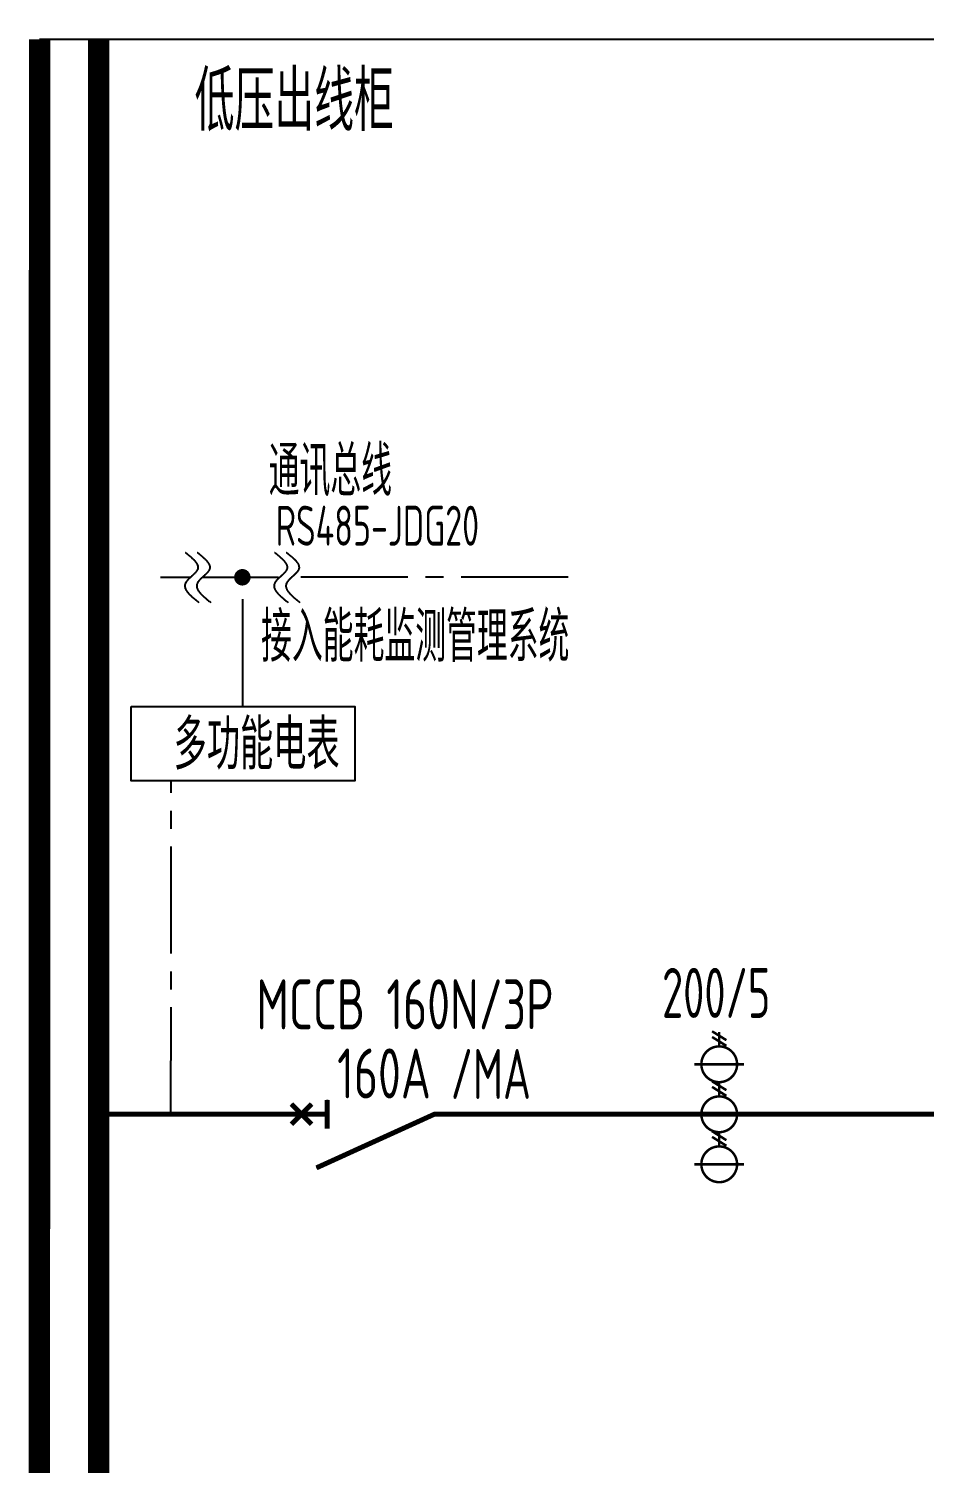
# Model space of a CAD drawing. Header units: millimetres. Extents: x -84100 to 597295, y 0 to 572785.
# Drawn here: x 462867 to 469144, y 256605 to 266651 of the extents above; entities that cross this region are included whole.
import ezdxf
from ezdxf.enums import TextEntityAlignment as Align

# ---------------------------------------------------------------- set-up
doc = ezdxf.new("R2010")
doc.units = ezdxf.units.MM
doc.header["$LTSCALE"] = 1000
doc.linetypes.add('CENTER2', pattern=[1.125, 0.75, -0.125, 0.125, -0.125])
doc.linetypes.add('DOTE', pattern=[2.42, 2, -0.2, 0.02, -0.2])
for name, color, linetype in [('D电气数据', 192, 'Continuous'), ('ELEMENT', 3, 'Continuous'), ('SIG_TEXT', 7, 'Continuous'), ('SYS_元件_E', 3, 'Continuous'), ('SYS_系统标注_E', 7, 'Continuous'), ('SYS_说明_E', 7, 'Continuous'), ('WIRE-照明', 1, 'Continuous')]:
    doc.layers.add(name, color=color, linetype=linetype)
doc.styles.add('_TEL_DIM', font='TSSDENG', dxfattribs={"width": 0.6, "height": 3.5, "bigfont": 'TSSDCHN'})
doc.styles.add('ICDA-STYLE1', font='TSSDENG.shx', dxfattribs={"width": 0.7, "bigfont": 'TSSDCHN.shx'})
doc.styles.get("Standard").update_dxf_attribs({"font": 'tssdeng.shx', "bigfont": 'tssdchn.shx'})

# ---------------------------------------------------------------- blocks, each defined once
blk = doc.blocks.new('$element$00000584')
at = {"const_width": 0.0233}
for points in [[(0, 0), (0, -1)], [(-0.467, -0.267), (-0.467, -0.733)], [(0.467, -0.267), (0.467, -0.733)], [(-0.3, -0.5), (-0.167, -0.5)], [(-0.211, -0.433), (-0.294, -0.567)], [(-0.158, -0.433), (-0.242, -0.567)], [(0.167, -0.5), (0.3, -0.5)], [(0.256, -0.433), (0.172, -0.567)], [(0.308, -0.433), (0.225, -0.567)], [(0.633, -0.5), (0.767, -0.5)], [(0.722, -0.433), (0.639, -0.567)], [(0.775, -0.433), (0.692, -0.567)]]:
    blk.add_lwpolyline(points, dxfattribs=at)
for points in [[(-0.467, -0.333, 1), (-0.467, -0.667, 1), (-0.467, -0.333)], [(0, -0.333, 1), (0, -0.667, 1), (0, -0.333)], [(0.467, -0.333, 1), (0.467, -0.667, 1), (0.467, -0.333)]]:
    blk.add_lwpolyline(points, format="xyb", close=True, dxfattribs=at)
at = {"flags": 9}
blk.add_attdef('S', (0, 0), '', height=0.00000667, dxfattribs=at)
blk = doc.blocks.new('*U173')
at = {"layer": 'SYS_说明_E', "style": 'ICDA-STYLE1', "width": 0.7}
blk.add_text('160A', height=350, dxfattribs=at).set_placement((445, 111))
blk = doc.blocks.new('$element$00000823')
for p, q in [((0, 0), (0, -0.25)), ((-0.0471, -0.1771), (0.0471, -0.0828)), ((0.0471, -0.1771), (-0.0471, -0.0828)), ((-0.25, -0.2), (0, -0.75)), ((0.0667, -0.25), (-0.0667, -0.25)), ((0, -0.75), (0, -1))]:
    blk.add_line(p, q)
at = {"const_width": 0.0233}
for points in [[(0, 0), (0, -0.25)], [(-0.0471, -0.0828), (0.0471, -0.1771)], [(-0.0471, -0.1771), (0.0471, -0.0828)], [(0, -1), (0, -0.75), (-0.25, -0.2)], [(-0.0667, -0.25), (0.0667, -0.25)]]:
    blk.add_lwpolyline(points, dxfattribs=at)
at = {"color": 7, "style": '_TEL_DIM', "flags": 1}
blk.add_attdef('S', text='', height=0.00000667, dxfattribs=at).set_placement((0, 0), align=Align.MIDDLE_CENTER)
blk = doc.blocks.new('*U53')
at = {"layer": 'SYS_元件_E', "xscale": 1500, "yscale": 1500, "zscale": 1500, "rotation": 90}
blk.add_blockref('$element$00000823', (0, 0), dxfattribs=at)
at = {"layer": 'SYS_说明_E', "style": 'ICDA-STYLE1', "width": 0.7}
blk.add_text('MCCB 160N/3P', height=350, dxfattribs=at).set_placement((920, 595), align=Align.CENTER)

msp = doc.modelspace()

# ---------------------------------------------------------------- linework, layer by layer
at = {"linetype": 'CENTER2'}
for p, q in [((463791.3, 262809.5), (464001.7, 262809.5)), ((463791.3, 262809.5), (464001.7, 262809.5)), ((464085, 262809.5), (464618.7, 262809.5)), ((466648.9, 262809.5), (464710.3, 262809.5))]:
    msp.add_line(p, q, dxfattribs=at)
at = {"color": 6, "linetype": 'CENTER2'}
for p, q in [((464368.8, 261905.6), (464368.8, 262809.5)), ((463864.3, 259048.9), (463865.2, 261382.9))]:
    msp.add_line(p, q, dxfattribs=at)
at = {"linetype": 'CENTER2', "const_width": 57.5}
msp.add_lwpolyline([(464364.6, 262838.4, 1), (464364.6, 262780.5, 1)], format="xyb", close=True, dxfattribs=at)
at = {"color": 3}
msp.add_lwpolyline([(463584.6, 261905.6), (465153, 261905.6), (465153, 261382.9), (463584.6, 261382.9)], close=True, dxfattribs=at)
for points in [[(463963.8, 262984.2, 0), (463966.2, 262982.2, 0), (463968.6, 262980.2, 0), (463970.9, 262978.2, 0), (463973.3, 262976.2, 0), (463975.6, 262975.2, 0), (463978, 262973.2, 0), (463980.3, 262971.2, 0), (463982.6, 262969.2, 0), (463984.9, 262967.2, 0), (463987.2, 262965.2, 0), (463989.5, 262963.2, 0), (463991.8, 262961.2, 0), (463994, 262959.2, 0), (463996.2, 262958.2, 0), (463998.5, 262956.2, 0), (464000.6, 262954.2, 0), (464002.8, 262952.2, 0), (464004.9, 262950.2, 0), (464007.1, 262948.2, 0), (464009.1, 262946.2, 0), (464011.2, 262944.2, 0), (464013.2, 262943.2, 0), (464015.2, 262941.2, 0), (464017.2, 262939.2, 0), (464019.1, 262937.2, 0), (464021, 262935.2, 0), (464022.8, 262933.2, 0), (464024.6, 262931.2, 0), (464026.4, 262929.2, 0), (464028.1, 262928.2, 0), (464029.8, 262926.2, 0), (464031.4, 262924.2, 0), (464033, 262922.2, 0), (464034.5, 262920.2, 0), (464036, 262918.2, 0), (464037.5, 262916.2, 0), (464038.9, 262915.2, 0), (464040.2, 262913.2, 0), (464041.5, 262911.2, 0), (464042.7, 262909.2, 0), (464043.8, 262907.2, 0), (464044.9, 262905.2, 0), (464046, 262903.2, 0), (464046.9, 262902.2, 0), (464047.8, 262900.2, 0), (464048.7, 262898.2, 0), (464049.4, 262896.2, 0), (464050.1, 262894.2, 0), (464050.8, 262892.2, 0), (464051.3, 262891.2, 0), (464051.8, 262889.2, 0), (464052.2, 262887.2, 0), (464052.6, 262885.2, 0), (464052.8, 262883.2, 0), (464053, 262881.2, 0), (464053.1, 262880.2, 0), (464053.1, 262878.2, 0), (464053, 262876.2, 0), (464052.9, 262874.2, 0), (464052.6, 262872.2, 0), (464052.3, 262871.2, 0), (464051.9, 262869.2, 0), (464051.4, 262867.2, 0), (464050.8, 262865.2, 0), (464050.1, 262863.2, 0), (464049.3, 262862.2, 0), (464048.4, 262860.2, 0), (464047.5, 262858.2, 0), (464046.5, 262856.2, 0), (464045.4, 262855.2, 0), (464044.2, 262853.2, 0), (464043, 262851.2, 0), (464041.7, 262849.2, 0), (464040.3, 262847.2, 0), (464038.9, 262846.2, 0), (464037.4, 262844.2, 0), (464035.9, 262842.2, 0), (464034.3, 262840.2, 0), (464032.7, 262839.2, 0), (464031.1, 262837.2, 0), (464029.4, 262835.2, 0), (464027.6, 262833.2, 0), (464025.8, 262832.2, 0), (464024, 262830.2, 0), (464022.2, 262828.2, 0), (464020.3, 262826.2, 0), (464018.5, 262824.2, 0), (464016.6, 262823.2, 0), (464014.7, 262821.2, 0), (464012.7, 262819.2, 0), (464010.8, 262817.2, 0), (464008.9, 262816.2, 0), (464006.9, 262814.2, 0), (464005, 262812.2, 0), (464003.1, 262810.2, 0), (464001.1, 262809.2, 0), (463999.2, 262807.2, 0), (463997.3, 262805.2, 0), (463995.4, 262803.2, 0), (463993.5, 262802.2, 0), (463991.7, 262800.2, 0), (463989.9, 262798.2, 0), (463988.1, 262796.2, 0), (463986.3, 262795.2, 0), (463984.6, 262793.2, 0), (463982.9, 262791.2, 0), (463981.2, 262789.2, 0), (463979.6, 262788.2, 0), (463978.1, 262786.2, 0), (463976.6, 262784.2, 0), (463975.1, 262782.2, 0), (463973.7, 262780.2, 0), (463972.4, 262779.2, 0), (463971.1, 262777.2, 0), (463969.9, 262775.2, 0), (463968.7, 262773.2, 0), (463967.6, 262771.2, 0), (463966.6, 262770.2, 0), (463965.7, 262768.2, 0), (463964.9, 262766.2, 0), (463964.1, 262764.2, 0), (463963.5, 262763.2, 0), (463962.9, 262761.2, 0), (463962.4, 262759.2, 0), (463962, 262757.2, 0), (463961.6, 262755.2, 0), (463961.4, 262753.2, 0), (463961.2, 262752.2, 0), (463961.1, 262750.2, 0), (463961.1, 262748.2, 0), (463961.2, 262746.2, 0), (463961.4, 262744.2, 0), (463961.6, 262743.2, 0), (463961.9, 262741.2, 0), (463962.3, 262739.2, 0), (463962.7, 262737.2, 0), (463963.2, 262735.2, 0), (463963.8, 262733.2, 0), (463964.4, 262731.2, 0), (463965.1, 262730.2, 0), (463965.9, 262728.2, 0), (463966.8, 262726.2, 0), (463967.7, 262724.2, 0), (463968.6, 262722.2, 0), (463969.7, 262720.2, 0), (463970.7, 262718.2, 0), (463971.9, 262717.2, 0), (463973.1, 262715.2, 0), (463974.3, 262713.2, 0), (463975.6, 262711.2, 0), (463977, 262709.2, 0), (463978.4, 262707.2, 0), (463979.9, 262705.2, 0), (463981.4, 262704.2, 0), (463982.9, 262702.2, 0), (463984.5, 262700.2, 0), (463986.2, 262698.2, 0), (463987.8, 262696.2, 0), (463989.6, 262694.2, 0), (463991.3, 262692.2, 0), (463993.1, 262690.2, 0), (463995, 262688.2, 0), (463996.9, 262687.2, 0), (463998.8, 262685.2, 0), (464000.7, 262683.2, 0), (464002.7, 262681.2, 0), (464004.7, 262679.2, 0), (464006.8, 262677.2, 0), (464008.9, 262675.2, 0), (464011, 262673.2, 0), (464013.1, 262671.2, 0), (464015.3, 262670.2, 0), (464017.4, 262668.2, 0), (464019.6, 262666.2, 0), (464021.9, 262664.2, 0), (464024.1, 262662.2, 0), (464026.4, 262660.2, 0), (464028.7, 262658.2, 0), (464031, 262656.2, 0), (464033.3, 262654.2, 0), (464035.6, 262652.2, 0), (464037.9, 262651.2, 0), (464040.3, 262649.2, 0), (464042.7, 262647.2, 0), (464045, 262645.2, 0), (464047.4, 262643.2, 0), (464049.8, 262641.2, 0), (464052.2, 262639.2, 0), (464054.6, 262637.2, 0), (464057, 262635.2, 0), (464059.4, 262633.2, 0)], [(463963.8, 262984.2, 0), (463966.2, 262982.2, 0), (463968.6, 262980.2, 0), (463970.9, 262978.2, 0), (463973.3, 262976.2, 0), (463975.6, 262975.2, 0), (463978, 262973.2, 0), (463980.3, 262971.2, 0), (463982.6, 262969.2, 0), (463984.9, 262967.2, 0), (463987.2, 262965.2, 0), (463989.5, 262963.2, 0), (463991.8, 262961.2, 0), (463994, 262959.2, 0), (463996.2, 262958.2, 0), (463998.5, 262956.2, 0), (464000.6, 262954.2, 0), (464002.8, 262952.2, 0), (464004.9, 262950.2, 0), (464007.1, 262948.2, 0), (464009.1, 262946.2, 0), (464011.2, 262944.2, 0), (464013.2, 262943.2, 0), (464015.2, 262941.2, 0), (464017.2, 262939.2, 0), (464019.1, 262937.2, 0), (464021, 262935.2, 0), (464022.8, 262933.2, 0), (464024.6, 262931.2, 0), (464026.4, 262929.2, 0), (464028.1, 262928.2, 0), (464029.8, 262926.2, 0), (464031.4, 262924.2, 0), (464033, 262922.2, 0), (464034.5, 262920.2, 0), (464036, 262918.2, 0), (464037.5, 262916.2, 0), (464038.9, 262915.2, 0), (464040.2, 262913.2, 0), (464041.5, 262911.2, 0), (464042.7, 262909.2, 0), (464043.8, 262907.2, 0), (464044.9, 262905.2, 0), (464046, 262903.2, 0), (464046.9, 262902.2, 0), (464047.8, 262900.2, 0), (464048.7, 262898.2, 0), (464049.4, 262896.2, 0), (464050.1, 262894.2, 0), (464050.8, 262892.2, 0), (464051.3, 262891.2, 0), (464051.8, 262889.2, 0), (464052.2, 262887.2, 0), (464052.6, 262885.2, 0), (464052.8, 262883.2, 0), (464053, 262881.2, 0), (464053.1, 262880.2, 0), (464053.1, 262878.2, 0), (464053, 262876.2, 0), (464052.9, 262874.2, 0), (464052.6, 262872.2, 0), (464052.3, 262871.2, 0), (464051.9, 262869.2, 0), (464051.4, 262867.2, 0), (464050.8, 262865.2, 0), (464050.1, 262863.2, 0), (464049.3, 262862.2, 0), (464048.4, 262860.2, 0), (464047.5, 262858.2, 0), (464046.5, 262856.2, 0), (464045.4, 262855.2, 0), (464044.2, 262853.2, 0), (464043, 262851.2, 0), (464041.7, 262849.2, 0), (464040.3, 262847.2, 0), (464038.9, 262846.2, 0), (464037.4, 262844.2, 0), (464035.9, 262842.2, 0), (464034.3, 262840.2, 0), (464032.7, 262839.2, 0), (464031.1, 262837.2, 0), (464029.4, 262835.2, 0), (464027.6, 262833.2, 0), (464025.8, 262832.2, 0), (464024, 262830.2, 0), (464022.2, 262828.2, 0), (464020.3, 262826.2, 0), (464018.5, 262824.2, 0), (464016.6, 262823.2, 0), (464014.7, 262821.2, 0), (464012.7, 262819.2, 0), (464010.8, 262817.2, 0), (464008.9, 262816.2, 0), (464006.9, 262814.2, 0), (464005, 262812.2, 0), (464003.1, 262810.2, 0), (464001.1, 262809.2, 0), (463999.2, 262807.2, 0), (463997.3, 262805.2, 0), (463995.4, 262803.2, 0), (463993.5, 262802.2, 0), (463991.7, 262800.2, 0), (463989.9, 262798.2, 0), (463988.1, 262796.2, 0), (463986.3, 262795.2, 0), (463984.6, 262793.2, 0), (463982.9, 262791.2, 0), (463981.2, 262789.2, 0), (463979.6, 262788.2, 0), (463978.1, 262786.2, 0), (463976.6, 262784.2, 0), (463975.1, 262782.2, 0), (463973.7, 262780.2, 0), (463972.4, 262779.2, 0), (463971.1, 262777.2, 0), (463969.9, 262775.2, 0), (463968.7, 262773.2, 0), (463967.6, 262771.2, 0), (463966.6, 262770.2, 0), (463965.7, 262768.2, 0), (463964.9, 262766.2, 0), (463964.1, 262764.2, 0), (463963.5, 262763.2, 0), (463962.9, 262761.2, 0), (463962.4, 262759.2, 0), (463962, 262757.2, 0), (463961.6, 262755.2, 0), (463961.4, 262753.2, 0), (463961.2, 262752.2, 0), (463961.1, 262750.2, 0), (463961.1, 262748.2, 0), (463961.2, 262746.2, 0), (463961.4, 262744.2, 0), (463961.6, 262743.2, 0), (463961.9, 262741.2, 0), (463962.3, 262739.2, 0), (463962.7, 262737.2, 0), (463963.2, 262735.2, 0), (463963.8, 262733.2, 0), (463964.4, 262731.2, 0), (463965.1, 262730.2, 0), (463965.9, 262728.2, 0), (463966.8, 262726.2, 0), (463967.7, 262724.2, 0), (463968.6, 262722.2, 0), (463969.7, 262720.2, 0), (463970.7, 262718.2, 0), (463971.9, 262717.2, 0), (463973.1, 262715.2, 0), (463974.3, 262713.2, 0), (463975.6, 262711.2, 0), (463977, 262709.2, 0), (463978.4, 262707.2, 0), (463979.9, 262705.2, 0), (463981.4, 262704.2, 0), (463982.9, 262702.2, 0), (463984.5, 262700.2, 0), (463986.2, 262698.2, 0), (463987.8, 262696.2, 0), (463989.6, 262694.2, 0), (463991.3, 262692.2, 0), (463993.1, 262690.2, 0), (463995, 262688.2, 0), (463996.9, 262687.2, 0), (463998.8, 262685.2, 0), (464000.7, 262683.2, 0), (464002.7, 262681.2, 0), (464004.7, 262679.2, 0), (464006.8, 262677.2, 0), (464008.9, 262675.2, 0), (464011, 262673.2, 0), (464013.1, 262671.2, 0), (464015.3, 262670.2, 0), (464017.4, 262668.2, 0), (464019.6, 262666.2, 0), (464021.9, 262664.2, 0), (464024.1, 262662.2, 0), (464026.4, 262660.2, 0), (464028.7, 262658.2, 0), (464031, 262656.2, 0), (464033.3, 262654.2, 0), (464035.6, 262652.2, 0), (464037.9, 262651.2, 0), (464040.3, 262649.2, 0), (464042.7, 262647.2, 0), (464045, 262645.2, 0), (464047.4, 262643.2, 0), (464049.8, 262641.2, 0), (464052.2, 262639.2, 0), (464054.6, 262637.2, 0), (464057, 262635.2, 0), (464059.4, 262633.2, 0)], [(464047.1, 262984.2, 0), (464049.5, 262982.2, 0), (464051.8, 262980.2, 0), (464054.2, 262978.2, 0), (464056.6, 262976.2, 0), (464058.9, 262975.2, 0), (464061.2, 262973.2, 0), (464063.6, 262971.2, 0), (464065.9, 262969.2, 0), (464068.2, 262967.2, 0), (464070.5, 262965.2, 0), (464072.8, 262963.2, 0), (464075.1, 262961.2, 0), (464077.3, 262959.2, 0), (464079.5, 262958.2, 0), (464081.7, 262956.2, 0), (464083.9, 262954.2, 0), (464086.1, 262952.2, 0), (464088.2, 262950.2, 0), (464090.3, 262948.2, 0), (464092.4, 262946.2, 0), (464094.5, 262944.2, 0), (464096.5, 262943.2, 0), (464098.5, 262941.2, 0), (464100.5, 262939.2, 0), (464102.4, 262937.2, 0), (464104.3, 262935.2, 0), (464106.1, 262933.2, 0), (464107.9, 262931.2, 0), (464109.7, 262929.2, 0), (464111.4, 262928.2, 0), (464113.1, 262926.2, 0), (464114.7, 262924.2, 0), (464116.3, 262922.2, 0), (464117.8, 262920.2, 0), (464119.3, 262918.2, 0), (464120.8, 262916.2, 0), (464122.1, 262915.2, 0), (464123.5, 262913.2, 0), (464124.7, 262911.2, 0), (464126, 262909.2, 0), (464127.1, 262907.2, 0), (464128.2, 262905.2, 0), (464129.2, 262903.2, 0), (464130.2, 262902.2, 0), (464131.1, 262900.2, 0), (464132, 262898.2, 0), (464132.7, 262896.2, 0), (464133.4, 262894.2, 0), (464134.1, 262892.2, 0), (464134.6, 262891.2, 0), (464135.1, 262889.2, 0), (464135.5, 262887.2, 0), (464135.9, 262885.2, 0), (464136.1, 262883.2, 0), (464136.3, 262881.2, 0), (464136.4, 262880.2, 0), (464136.4, 262878.2, 0), (464136.3, 262876.2, 0), (464136.2, 262874.2, 0), (464135.9, 262872.2, 0), (464135.6, 262871.2, 0), (464135.2, 262869.2, 0), (464134.7, 262867.2, 0), (464134.1, 262865.2, 0), (464133.4, 262863.2, 0), (464132.6, 262862.2, 0), (464131.7, 262860.2, 0), (464130.8, 262858.2, 0), (464129.8, 262856.2, 0), (464128.7, 262855.2, 0), (464127.5, 262853.2, 0), (464126.3, 262851.2, 0), (464125, 262849.2, 0), (464123.6, 262847.2, 0), (464122.2, 262846.2, 0), (464120.7, 262844.2, 0), (464119.2, 262842.2, 0), (464117.6, 262840.2, 0), (464116, 262839.2, 0), (464114.3, 262837.2, 0), (464112.6, 262835.2, 0), (464110.9, 262833.2, 0), (464109.1, 262832.2, 0), (464107.3, 262830.2, 0), (464105.5, 262828.2, 0), (464103.6, 262826.2, 0), (464101.8, 262824.2, 0), (464099.9, 262823.2, 0), (464098, 262821.2, 0), (464096, 262819.2, 0), (464094.1, 262817.2, 0), (464092.2, 262816.2, 0), (464090.2, 262814.2, 0), (464088.3, 262812.2, 0), (464086.3, 262810.2, 0), (464084.4, 262809.2, 0), (464082.5, 262807.2, 0), (464080.6, 262805.2, 0), (464078.7, 262803.2, 0), (464076.8, 262802.2, 0), (464075, 262800.2, 0), (464073.2, 262798.2, 0), (464071.4, 262796.2, 0), (464069.6, 262795.2, 0), (464067.9, 262793.2, 0), (464066.2, 262791.2, 0), (464064.5, 262789.2, 0), (464062.9, 262788.2, 0), (464061.4, 262786.2, 0), (464059.8, 262784.2, 0), (464058.4, 262782.2, 0), (464057, 262780.2, 0), (464055.6, 262779.2, 0), (464054.4, 262777.2, 0), (464053.1, 262775.2, 0), (464052, 262773.2, 0), (464050.9, 262771.2, 0), (464049.9, 262770.2, 0), (464049, 262768.2, 0), (464048.2, 262766.2, 0), (464047.4, 262764.2, 0), (464046.7, 262763.2, 0), (464046.2, 262761.2, 0), (464045.7, 262759.2, 0), (464045.2, 262757.2, 0), (464044.9, 262755.2, 0), (464044.7, 262753.2, 0), (464044.5, 262752.2, 0), (464044.4, 262750.2, 0), (464044.4, 262748.2, 0), (464044.5, 262746.2, 0), (464044.6, 262744.2, 0), (464044.9, 262743.2, 0), (464045.2, 262741.2, 0), (464045.5, 262739.2, 0), (464046, 262737.2, 0), (464046.5, 262735.2, 0), (464047.1, 262733.2, 0), (464047.7, 262731.2, 0), (464048.4, 262730.2, 0), (464049.2, 262728.2, 0), (464050.1, 262726.2, 0), (464051, 262724.2, 0), (464051.9, 262722.2, 0), (464052.9, 262720.2, 0), (464054, 262718.2, 0), (464055.2, 262717.2, 0), (464056.4, 262715.2, 0), (464057.6, 262713.2, 0), (464058.9, 262711.2, 0), (464060.3, 262709.2, 0), (464061.7, 262707.2, 0), (464063.1, 262705.2, 0), (464064.6, 262704.2, 0), (464066.2, 262702.2, 0), (464067.8, 262700.2, 0), (464069.4, 262698.2, 0), (464071.1, 262696.2, 0), (464072.8, 262694.2, 0), (464074.6, 262692.2, 0), (464076.4, 262690.2, 0), (464078.3, 262688.2, 0), (464080.2, 262687.2, 0), (464082.1, 262685.2, 0), (464084, 262683.2, 0), (464086, 262681.2, 0), (464088, 262679.2, 0), (464090.1, 262677.2, 0), (464092.1, 262675.2, 0), (464094.3, 262673.2, 0), (464096.4, 262671.2, 0), (464098.5, 262670.2, 0), (464100.7, 262668.2, 0), (464102.9, 262666.2, 0), (464105.1, 262664.2, 0), (464107.4, 262662.2, 0), (464109.7, 262660.2, 0), (464111.9, 262658.2, 0), (464114.2, 262656.2, 0), (464116.6, 262654.2, 0), (464118.9, 262652.2, 0), (464121.2, 262651.2, 0), (464123.6, 262649.2, 0), (464125.9, 262647.2, 0), (464128.3, 262645.2, 0), (464130.7, 262643.2, 0), (464133.1, 262641.2, 0), (464135.5, 262639.2, 0), (464137.9, 262637.2, 0), (464140.3, 262635.2, 0), (464142.7, 262633.2, 0)], [(464047.1, 262984.2, 0), (464049.5, 262982.2, 0), (464051.8, 262980.2, 0), (464054.2, 262978.2, 0), (464056.6, 262976.2, 0), (464058.9, 262975.2, 0), (464061.2, 262973.2, 0), (464063.6, 262971.2, 0), (464065.9, 262969.2, 0), (464068.2, 262967.2, 0), (464070.5, 262965.2, 0), (464072.8, 262963.2, 0), (464075.1, 262961.2, 0), (464077.3, 262959.2, 0), (464079.5, 262958.2, 0), (464081.7, 262956.2, 0), (464083.9, 262954.2, 0), (464086.1, 262952.2, 0), (464088.2, 262950.2, 0), (464090.3, 262948.2, 0), (464092.4, 262946.2, 0), (464094.5, 262944.2, 0), (464096.5, 262943.2, 0), (464098.5, 262941.2, 0), (464100.5, 262939.2, 0), (464102.4, 262937.2, 0), (464104.3, 262935.2, 0), (464106.1, 262933.2, 0), (464107.9, 262931.2, 0), (464109.7, 262929.2, 0), (464111.4, 262928.2, 0), (464113.1, 262926.2, 0), (464114.7, 262924.2, 0), (464116.3, 262922.2, 0), (464117.8, 262920.2, 0), (464119.3, 262918.2, 0), (464120.8, 262916.2, 0), (464122.1, 262915.2, 0), (464123.5, 262913.2, 0), (464124.7, 262911.2, 0), (464126, 262909.2, 0), (464127.1, 262907.2, 0), (464128.2, 262905.2, 0), (464129.2, 262903.2, 0), (464130.2, 262902.2, 0), (464131.1, 262900.2, 0), (464132, 262898.2, 0), (464132.7, 262896.2, 0), (464133.4, 262894.2, 0), (464134.1, 262892.2, 0), (464134.6, 262891.2, 0), (464135.1, 262889.2, 0), (464135.5, 262887.2, 0), (464135.9, 262885.2, 0), (464136.1, 262883.2, 0), (464136.3, 262881.2, 0), (464136.4, 262880.2, 0), (464136.4, 262878.2, 0), (464136.3, 262876.2, 0), (464136.2, 262874.2, 0), (464135.9, 262872.2, 0), (464135.6, 262871.2, 0), (464135.2, 262869.2, 0), (464134.7, 262867.2, 0), (464134.1, 262865.2, 0), (464133.4, 262863.2, 0), (464132.6, 262862.2, 0), (464131.7, 262860.2, 0), (464130.8, 262858.2, 0), (464129.8, 262856.2, 0), (464128.7, 262855.2, 0), (464127.5, 262853.2, 0), (464126.3, 262851.2, 0), (464125, 262849.2, 0), (464123.6, 262847.2, 0), (464122.2, 262846.2, 0), (464120.7, 262844.2, 0), (464119.2, 262842.2, 0), (464117.6, 262840.2, 0), (464116, 262839.2, 0), (464114.3, 262837.2, 0), (464112.6, 262835.2, 0), (464110.9, 262833.2, 0), (464109.1, 262832.2, 0), (464107.3, 262830.2, 0), (464105.5, 262828.2, 0), (464103.6, 262826.2, 0), (464101.8, 262824.2, 0), (464099.9, 262823.2, 0), (464098, 262821.2, 0), (464096, 262819.2, 0), (464094.1, 262817.2, 0), (464092.2, 262816.2, 0), (464090.2, 262814.2, 0), (464088.3, 262812.2, 0), (464086.3, 262810.2, 0), (464084.4, 262809.2, 0), (464082.5, 262807.2, 0), (464080.6, 262805.2, 0), (464078.7, 262803.2, 0), (464076.8, 262802.2, 0), (464075, 262800.2, 0), (464073.2, 262798.2, 0), (464071.4, 262796.2, 0), (464069.6, 262795.2, 0), (464067.9, 262793.2, 0), (464066.2, 262791.2, 0), (464064.5, 262789.2, 0), (464062.9, 262788.2, 0), (464061.4, 262786.2, 0), (464059.8, 262784.2, 0), (464058.4, 262782.2, 0), (464057, 262780.2, 0), (464055.6, 262779.2, 0), (464054.4, 262777.2, 0), (464053.1, 262775.2, 0), (464052, 262773.2, 0), (464050.9, 262771.2, 0), (464049.9, 262770.2, 0), (464049, 262768.2, 0), (464048.2, 262766.2, 0), (464047.4, 262764.2, 0), (464046.7, 262763.2, 0), (464046.2, 262761.2, 0), (464045.7, 262759.2, 0), (464045.2, 262757.2, 0), (464044.9, 262755.2, 0), (464044.7, 262753.2, 0), (464044.5, 262752.2, 0), (464044.4, 262750.2, 0), (464044.4, 262748.2, 0), (464044.5, 262746.2, 0), (464044.6, 262744.2, 0), (464044.9, 262743.2, 0), (464045.2, 262741.2, 0), (464045.5, 262739.2, 0), (464046, 262737.2, 0), (464046.5, 262735.2, 0), (464047.1, 262733.2, 0), (464047.7, 262731.2, 0), (464048.4, 262730.2, 0), (464049.2, 262728.2, 0), (464050.1, 262726.2, 0), (464051, 262724.2, 0), (464051.9, 262722.2, 0), (464052.9, 262720.2, 0), (464054, 262718.2, 0), (464055.2, 262717.2, 0), (464056.4, 262715.2, 0), (464057.6, 262713.2, 0), (464058.9, 262711.2, 0), (464060.3, 262709.2, 0), (464061.7, 262707.2, 0), (464063.1, 262705.2, 0), (464064.6, 262704.2, 0), (464066.2, 262702.2, 0), (464067.8, 262700.2, 0), (464069.4, 262698.2, 0), (464071.1, 262696.2, 0), (464072.8, 262694.2, 0), (464074.6, 262692.2, 0), (464076.4, 262690.2, 0), (464078.3, 262688.2, 0), (464080.2, 262687.2, 0), (464082.1, 262685.2, 0), (464084, 262683.2, 0), (464086, 262681.2, 0), (464088, 262679.2, 0), (464090.1, 262677.2, 0), (464092.1, 262675.2, 0), (464094.3, 262673.2, 0), (464096.4, 262671.2, 0), (464098.5, 262670.2, 0), (464100.7, 262668.2, 0), (464102.9, 262666.2, 0), (464105.1, 262664.2, 0), (464107.4, 262662.2, 0), (464109.7, 262660.2, 0), (464111.9, 262658.2, 0), (464114.2, 262656.2, 0), (464116.6, 262654.2, 0), (464118.9, 262652.2, 0), (464121.2, 262651.2, 0), (464123.6, 262649.2, 0), (464125.9, 262647.2, 0), (464128.3, 262645.2, 0), (464130.7, 262643.2, 0), (464133.1, 262641.2, 0), (464135.5, 262639.2, 0), (464137.9, 262637.2, 0), (464140.3, 262635.2, 0), (464142.7, 262633.2, 0)], [(464589.1, 262984.2, 0), (464591.5, 262982.2, 0), (464593.9, 262980.2, 0), (464596.2, 262978.2, 0), (464598.6, 262976.2, 0), (464600.9, 262975.2, 0), (464603.3, 262973.2, 0), (464605.6, 262971.2, 0), (464607.9, 262969.2, 0), (464610.2, 262967.2, 0), (464612.5, 262965.2, 0), (464614.8, 262963.2, 0), (464617.1, 262961.2, 0), (464619.3, 262959.2, 0), (464621.5, 262958.2, 0), (464623.8, 262956.2, 0), (464625.9, 262954.2, 0), (464628.1, 262952.2, 0), (464630.2, 262950.2, 0), (464632.4, 262948.2, 0), (464634.4, 262946.2, 0), (464636.5, 262944.2, 0), (464638.5, 262943.2, 0), (464640.5, 262941.2, 0), (464642.5, 262939.2, 0), (464644.4, 262937.2, 0), (464646.3, 262935.2, 0), (464648.1, 262933.2, 0), (464649.9, 262931.2, 0), (464651.7, 262929.2, 0), (464653.4, 262928.2, 0), (464655.1, 262926.2, 0), (464656.7, 262924.2, 0), (464658.3, 262922.2, 0), (464659.8, 262920.2, 0), (464661.3, 262918.2, 0), (464662.8, 262916.2, 0), (464664.1, 262915.2, 0), (464665.5, 262913.2, 0), (464666.7, 262911.2, 0), (464668, 262909.2, 0), (464669.1, 262907.2, 0), (464670.2, 262905.2, 0), (464671.2, 262903.2, 0), (464672.2, 262902.2, 0), (464673.1, 262900.2, 0), (464674, 262898.2, 0), (464674.7, 262896.2, 0), (464675.4, 262894.2, 0), (464676.1, 262892.2, 0), (464676.6, 262891.2, 0), (464677.1, 262889.2, 0), (464677.5, 262887.2, 0), (464677.9, 262885.2, 0), (464678.1, 262883.2, 0), (464678.3, 262881.2, 0), (464678.4, 262880.2, 0), (464678.4, 262878.2, 0), (464678.3, 262876.2, 0), (464678.2, 262874.2, 0), (464677.9, 262872.2, 0), (464677.6, 262871.2, 0), (464677.2, 262869.2, 0), (464676.7, 262867.2, 0), (464676.1, 262865.2, 0), (464675.4, 262863.2, 0), (464674.6, 262862.2, 0), (464673.7, 262860.2, 0), (464672.8, 262858.2, 0), (464671.8, 262856.2, 0), (464670.7, 262855.2, 0), (464669.5, 262853.2, 0), (464668.3, 262851.2, 0), (464667, 262849.2, 0), (464665.6, 262847.2, 0), (464664.2, 262846.2, 0), (464662.7, 262844.2, 0), (464661.2, 262842.2, 0), (464659.6, 262840.2, 0), (464658, 262839.2, 0), (464656.3, 262837.2, 0), (464654.6, 262835.2, 0), (464652.9, 262833.2, 0), (464651.1, 262832.2, 0), (464649.3, 262830.2, 0), (464647.5, 262828.2, 0), (464645.6, 262826.2, 0), (464643.8, 262824.2, 0), (464641.9, 262823.2, 0), (464640, 262821.2, 0), (464638, 262819.2, 0), (464636.1, 262817.2, 0), (464634.2, 262816.2, 0), (464632.2, 262814.2, 0), (464630.3, 262812.2, 0), (464628.4, 262810.2, 0), (464626.4, 262809.2, 0), (464624.5, 262807.2, 0), (464622.6, 262805.2, 0), (464620.7, 262803.2, 0), (464618.8, 262802.2, 0), (464617, 262800.2, 0), (464615.2, 262798.2, 0), (464613.4, 262796.2, 0), (464611.6, 262795.2, 0), (464609.9, 262793.2, 0), (464608.2, 262791.2, 0), (464606.5, 262789.2, 0), (464604.9, 262788.2, 0), (464603.4, 262786.2, 0), (464601.9, 262784.2, 0), (464600.4, 262782.2, 0), (464599, 262780.2, 0), (464597.7, 262779.2, 0), (464596.4, 262777.2, 0), (464595.2, 262775.2, 0), (464594, 262773.2, 0), (464592.9, 262771.2, 0), (464591.9, 262770.2, 0), (464591, 262768.2, 0), (464590.2, 262766.2, 0), (464589.4, 262764.2, 0), (464588.7, 262763.2, 0), (464588.2, 262761.2, 0), (464587.7, 262759.2, 0), (464587.3, 262757.2, 0), (464586.9, 262755.2, 0), (464586.7, 262753.2, 0), (464586.5, 262752.2, 0), (464586.4, 262750.2, 0), (464586.4, 262748.2, 0), (464586.5, 262746.2, 0), (464586.7, 262744.2, 0), (464586.9, 262743.2, 0), (464587.2, 262741.2, 0), (464587.5, 262739.2, 0), (464588, 262737.2, 0), (464588.5, 262735.2, 0), (464589.1, 262733.2, 0), (464589.7, 262731.2, 0), (464590.4, 262730.2, 0), (464591.2, 262728.2, 0), (464592.1, 262726.2, 0), (464593, 262724.2, 0), (464593.9, 262722.2, 0), (464595, 262720.2, 0), (464596, 262718.2, 0), (464597.2, 262717.2, 0), (464598.4, 262715.2, 0), (464599.6, 262713.2, 0), (464600.9, 262711.2, 0), (464602.3, 262709.2, 0), (464603.7, 262707.2, 0), (464605.1, 262705.2, 0), (464606.7, 262704.2, 0), (464608.2, 262702.2, 0), (464609.8, 262700.2, 0), (464611.4, 262698.2, 0), (464613.1, 262696.2, 0), (464614.9, 262694.2, 0), (464616.6, 262692.2, 0), (464618.4, 262690.2, 0), (464620.3, 262688.2, 0), (464622.2, 262687.2, 0), (464624.1, 262685.2, 0), (464626, 262683.2, 0), (464628, 262681.2, 0), (464630, 262679.2, 0), (464632.1, 262677.2, 0), (464634.2, 262675.2, 0), (464636.3, 262673.2, 0), (464638.4, 262671.2, 0), (464640.5, 262670.2, 0), (464642.7, 262668.2, 0), (464644.9, 262666.2, 0), (464647.2, 262664.2, 0), (464649.4, 262662.2, 0), (464651.7, 262660.2, 0), (464653.9, 262658.2, 0), (464656.2, 262656.2, 0), (464658.6, 262654.2, 0), (464660.9, 262652.2, 0), (464663.2, 262651.2, 0), (464665.6, 262649.2, 0), (464667.9, 262647.2, 0), (464670.3, 262645.2, 0), (464672.7, 262643.2, 0), (464675.1, 262641.2, 0), (464677.5, 262639.2, 0), (464679.9, 262637.2, 0), (464682.3, 262635.2, 0), (464684.7, 262633.2, 0)], [(464672.4, 262984.2, 0), (464674.8, 262982.2, 0), (464677.1, 262980.2, 0), (464679.5, 262978.2, 0), (464681.9, 262976.2, 0), (464684.2, 262975.2, 0), (464686.5, 262973.2, 0), (464688.9, 262971.2, 0), (464691.2, 262969.2, 0), (464693.5, 262967.2, 0), (464695.8, 262965.2, 0), (464698.1, 262963.2, 0), (464700.4, 262961.2, 0), (464702.6, 262959.2, 0), (464704.8, 262958.2, 0), (464707, 262956.2, 0), (464709.2, 262954.2, 0), (464711.4, 262952.2, 0), (464713.5, 262950.2, 0), (464715.6, 262948.2, 0), (464717.7, 262946.2, 0), (464719.8, 262944.2, 0), (464721.8, 262943.2, 0), (464723.8, 262941.2, 0), (464725.7, 262939.2, 0), (464727.7, 262937.2, 0), (464729.6, 262935.2, 0), (464731.4, 262933.2, 0), (464733.2, 262931.2, 0), (464735, 262929.2, 0), (464736.7, 262928.2, 0), (464738.4, 262926.2, 0), (464740, 262924.2, 0), (464741.6, 262922.2, 0), (464743.1, 262920.2, 0), (464744.6, 262918.2, 0), (464746, 262916.2, 0), (464747.4, 262915.2, 0), (464748.8, 262913.2, 0), (464750, 262911.2, 0), (464751.2, 262909.2, 0), (464752.4, 262907.2, 0), (464753.5, 262905.2, 0), (464754.5, 262903.2, 0), (464755.5, 262902.2, 0), (464756.4, 262900.2, 0), (464757.2, 262898.2, 0), (464758, 262896.2, 0), (464758.7, 262894.2, 0), (464759.4, 262892.2, 0), (464759.9, 262891.2, 0), (464760.4, 262889.2, 0), (464760.8, 262887.2, 0), (464761.1, 262885.2, 0), (464761.4, 262883.2, 0), (464761.6, 262881.2, 0), (464761.7, 262880.2, 0), (464761.7, 262878.2, 0), (464761.6, 262876.2, 0), (464761.5, 262874.2, 0), (464761.2, 262872.2, 0), (464760.9, 262871.2, 0), (464760.5, 262869.2, 0), (464760, 262867.2, 0), (464759.4, 262865.2, 0), (464758.7, 262863.2, 0), (464757.9, 262862.2, 0), (464757, 262860.2, 0), (464756.1, 262858.2, 0), (464755.1, 262856.2, 0), (464754, 262855.2, 0), (464752.8, 262853.2, 0), (464751.6, 262851.2, 0), (464750.3, 262849.2, 0), (464748.9, 262847.2, 0), (464747.5, 262846.2, 0), (464746, 262844.2, 0), (464744.5, 262842.2, 0), (464742.9, 262840.2, 0), (464741.3, 262839.2, 0), (464739.6, 262837.2, 0), (464737.9, 262835.2, 0), (464736.2, 262833.2, 0), (464734.4, 262832.2, 0), (464732.6, 262830.2, 0), (464730.8, 262828.2, 0), (464728.9, 262826.2, 0), (464727.1, 262824.2, 0), (464725.2, 262823.2, 0), (464723.2, 262821.2, 0), (464721.3, 262819.2, 0), (464719.4, 262817.2, 0), (464717.5, 262816.2, 0), (464715.5, 262814.2, 0), (464713.6, 262812.2, 0), (464711.6, 262810.2, 0), (464709.7, 262809.2, 0), (464707.8, 262807.2, 0), (464705.9, 262805.2, 0), (464704, 262803.2, 0), (464702.1, 262802.2, 0), (464700.3, 262800.2, 0), (464698.5, 262798.2, 0), (464696.7, 262796.2, 0), (464694.9, 262795.2, 0), (464693.2, 262793.2, 0), (464691.5, 262791.2, 0), (464689.8, 262789.2, 0), (464688.2, 262788.2, 0), (464686.7, 262786.2, 0), (464685.1, 262784.2, 0), (464683.7, 262782.2, 0), (464682.3, 262780.2, 0), (464680.9, 262779.2, 0), (464679.7, 262777.2, 0), (464678.4, 262775.2, 0), (464677.3, 262773.2, 0), (464676.2, 262771.2, 0), (464675.2, 262770.2, 0), (464674.3, 262768.2, 0), (464673.5, 262766.2, 0), (464672.7, 262764.2, 0), (464672, 262763.2, 0), (464671.4, 262761.2, 0), (464671, 262759.2, 0), (464670.5, 262757.2, 0), (464670.2, 262755.2, 0), (464670, 262753.2, 0), (464669.8, 262752.2, 0), (464669.7, 262750.2, 0), (464669.7, 262748.2, 0), (464669.8, 262746.2, 0), (464669.9, 262744.2, 0), (464670.2, 262743.2, 0), (464670.5, 262741.2, 0), (464670.8, 262739.2, 0), (464671.3, 262737.2, 0), (464671.8, 262735.2, 0), (464672.4, 262733.2, 0), (464673, 262731.2, 0), (464673.7, 262730.2, 0), (464674.5, 262728.2, 0), (464675.3, 262726.2, 0), (464676.3, 262724.2, 0), (464677.2, 262722.2, 0), (464678.2, 262720.2, 0), (464679.3, 262718.2, 0), (464680.5, 262717.2, 0), (464681.7, 262715.2, 0), (464682.9, 262713.2, 0), (464684.2, 262711.2, 0), (464685.6, 262709.2, 0), (464687, 262707.2, 0), (464688.4, 262705.2, 0), (464689.9, 262704.2, 0), (464691.5, 262702.2, 0), (464693.1, 262700.2, 0), (464694.7, 262698.2, 0), (464696.4, 262696.2, 0), (464698.1, 262694.2, 0), (464699.9, 262692.2, 0), (464701.7, 262690.2, 0), (464703.6, 262688.2, 0), (464705.4, 262687.2, 0), (464707.4, 262685.2, 0), (464709.3, 262683.2, 0), (464711.3, 262681.2, 0), (464713.3, 262679.2, 0), (464715.4, 262677.2, 0), (464717.4, 262675.2, 0), (464719.5, 262673.2, 0), (464721.7, 262671.2, 0), (464723.8, 262670.2, 0), (464726, 262668.2, 0), (464728.2, 262666.2, 0), (464730.4, 262664.2, 0), (464732.7, 262662.2, 0), (464735, 262660.2, 0), (464737.2, 262658.2, 0), (464739.5, 262656.2, 0), (464741.8, 262654.2, 0), (464744.2, 262652.2, 0), (464746.5, 262651.2, 0), (464748.9, 262649.2, 0), (464751.2, 262647.2, 0), (464753.6, 262645.2, 0), (464756, 262643.2, 0), (464758.4, 262641.2, 0), (464760.8, 262639.2, 0), (464763.2, 262637.2, 0), (464765.5, 262635.2, 0), (464767.9, 262633.2, 0)]]:
    msp.add_polyline3d(points)
at = {"layer": 'D电气数据', "color": 175}
msp.add_line((469439.5, 266576.2), (462943, 266576.2), dxfattribs=at)
at = {"layer": 'WIRE-照明', "const_width": 150}
for points in [[(462941.7, 248316.6), (462943, 266576.2)], [(463356, 248316.6), (463357.3, 266576.2)]]:
    msp.add_lwpolyline(points, dxfattribs=at)
at = {"layer": 'WIRE-照明', "color": 7, "linetype": 'ByBlock', "const_width": 35}
for points in [[(464821.4, 259048.9), (463363.7, 259048.9)], [(469438.7, 259048.9), (465726.2, 259048.9)]]:
    msp.add_lwpolyline(points, dxfattribs=at)

# ---------------------------------------------------------------- block references
at = {"layer": 'ELEMENT', "linetype": 'DOTE', "xscale": 750, "yscale": 750, "zscale": 750, "rotation": 90}
msp.add_blockref('$element$00000584', (467331.7, 259048.9), dxfattribs=at)
at = {"layer": 'SYS_元件_E'}
for name in ['*U53', '*U173']:
    msp.add_blockref(name, (464584.1, 259048.9), dxfattribs=at)

# ---------------------------------------------------------------- texts
at = {"layer": 'SIG_TEXT', "color": 1, "style": 'ICDA-STYLE1', "width": 0.7}
msp.add_text('低压出线柜', height=420, dxfattribs=at).set_placement((464728.4, 265935.1), align=Align.CENTER)
at = {"layer": 'SIG_TEXT', "color": 0, "style": '_TEL_DIM', "width": 0.65}
for s, height, p in [('通讯总线', 350, (464548.8, 263379.3)), ('RS485-JDG20', 280, (464597.4, 263030.7))]:
    msp.add_text(s, height=height, dxfattribs=at).set_placement(p)
at = {"layer": 'SIG_TEXT', "color": 2, "style": '_TEL_DIM', "width": 0.65}
msp.add_text('接入能耗监测管理系统', height=350, dxfattribs=at).set_placement((465576.2, 262217.7), align=Align.CENTER)
at = {"layer": 'SIG_TEXT', "color": 0, "style": '_TEL_DIM', "width": 0.65}
msp.add_text('200/5', height=350, dxfattribs=at).set_placement((467685.5, 259723.9), align=Align.CENTER)
at = {"layer": 'SIG_TEXT', "style": '_TEL_DIM', "width": 0.65}
msp.add_text('/MA', height=350, dxfattribs=at).set_placement((465823.9, 259156.3))
at = {"layer": 'SYS_系统标注_E', "color": 0, "style": 'ICDA-STYLE1', "width": 0.7}
msp.add_text('多功能电表', height=350, dxfattribs=at).set_placement((463882.6, 261463))

doc.saveas('drawing.dxf')
